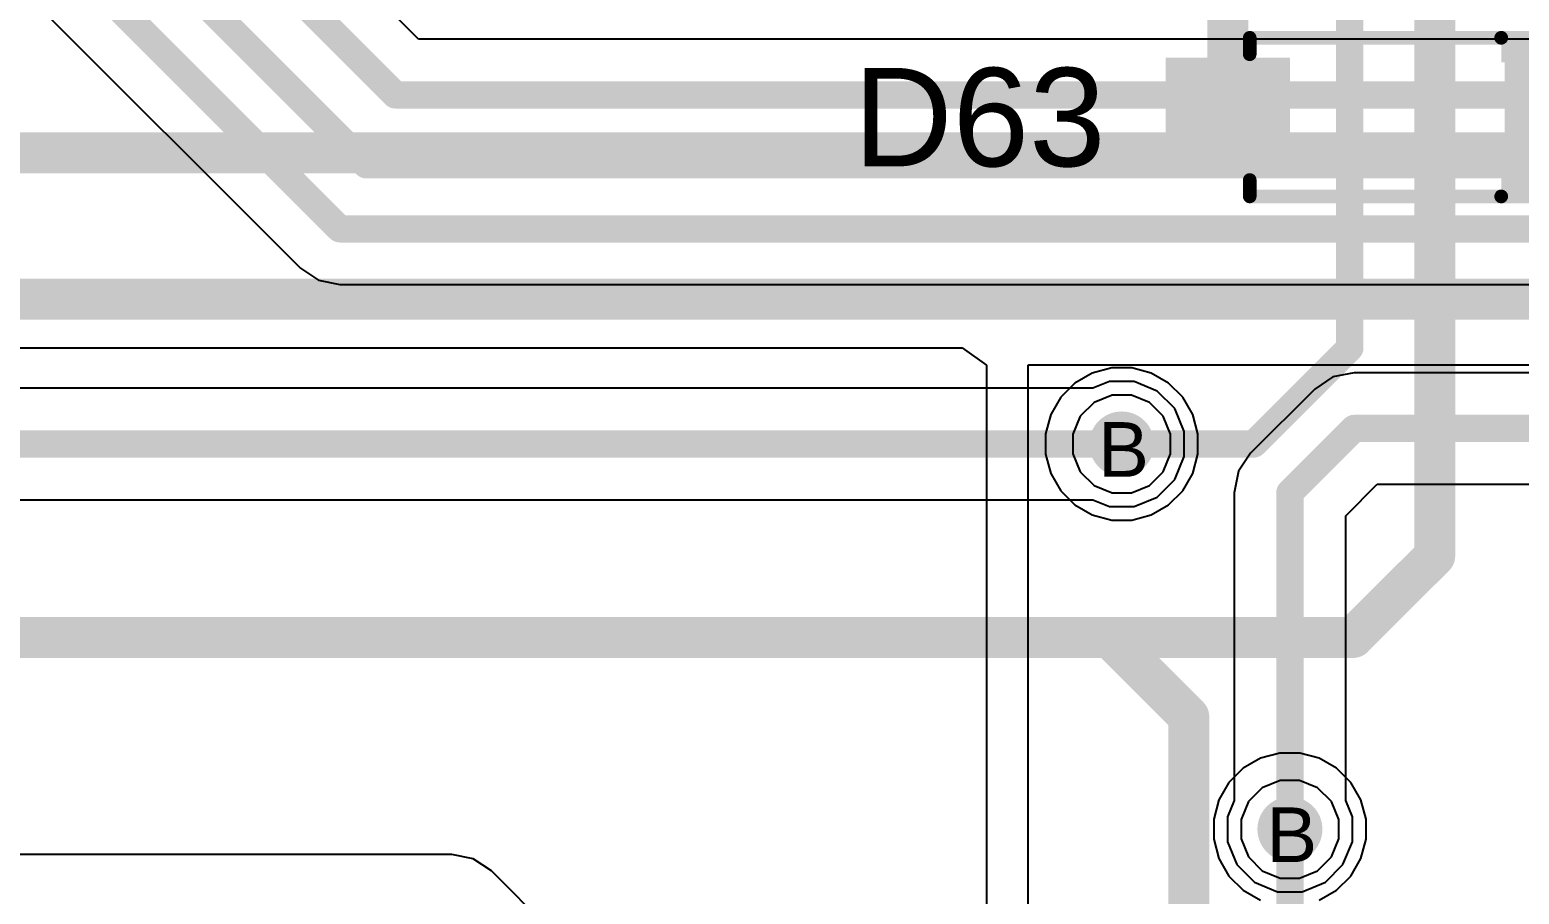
# Model space of a CAD drawing. Header units: inches. Extents: x 0 to 5379, y 0 to 5429.
# Drawn here: x 198.16 to 212, y 121.9 to 129.93 of the extents above; entities that cross this region are included whole.
import ezdxf

# ---------------------------------------------------------------- set-up
doc = ezdxf.new("R2010")
doc.units = ezdxf.units.IN
for name, color, linetype in [('Bottom Layer', 5, 'Continuous'), ('Bottom Solder', 6, 'Continuous'), ('Drill Drawing', 1, 'Continuous'), ('GND01', 16, 'Continuous'), ('GND02', 76, 'Continuous'), ('PWR', 156, 'Continuous'), ('SIG 01', 90, 'Continuous'), ('Top Layer', 1, 'Continuous'), ('Top Overlay', 2, 'Continuous'), ('Top Paste', 8, 'Continuous'), ('Top Solder', 216, 'Continuous'), ('Via Holes', 16, 'Continuous')]:
    doc.layers.add(name, color=color, linetype=linetype)
doc.styles.add('Arial', font='', dxfattribs={"height": 0.2})
doc.styles.get('Arial').set_extended_font_data('Arial')

# ---------------------------------------------------------------- blocks, each defined once
blk = doc.blocks.new('SOD_123_873')
at = {"layer": 'Top Layer'}
for points in [[(-1.1, 0.45), (-1.1, -0.45), (-2.05, -0.45), (-2.05, 0.45)], [(2.05, 0.45), (2.05, -0.45), (1.1, -0.45), (1.1, 0.45)]]:
    blk.add_hatch(color=1, dxfattribs=at).paths.add_polyline_path(points)
at = {"layer": 'Top Overlay'}
for points in [[(0.965, 0.508), (2.819, 0.508), (2.819, 0.8), (0.965, 0.8)], [(2.12, -0.787), (2.819, -0.787), (2.819, 0.787), (2.12, 0.787)], [(0.965, -0.8), (2.819, -0.8), (2.819, -0.508), (0.965, -0.508)]]:
    blk.add_hatch(color=2, dxfattribs=at).paths.add_polyline_path(points)
at = {"layer": 'Top Paste'}
for points in [[(-1.1, 0.45), (-1.1, -0.45), (-2.05, -0.45), (-2.05, 0.45)], [(2.05, 0.45), (2.05, -0.45), (1.1, -0.45), (1.1, 0.45)]]:
    blk.add_hatch(color=8, dxfattribs=at).paths.add_polyline_path(points)
at = {"layer": 'Top Solder'}
for points in [[(-0.998, 0.552), (-0.998, -0.552), (-2.152, -0.552), (-2.152, 0.552)], [(2.152, 0.552), (2.152, -0.552), (0.998, -0.552), (0.998, 0.552)]]:
    blk.add_hatch(color=216, dxfattribs=at).paths.add_polyline_path(points)
at = {"layer": 'Top Overlay'}
for points in [[(-1.372, 0.584, 0.127, 0.127, 0), (-1.372, 0.737, 0.127, 0.127, 0)], [(-1.372, 0.737, 0.127, 0.127, 0), (0.965, 0.737, 0.127, 0.127, 0)], [(-1.372, -0.737, 0.127, 0.127, 0), (-1.372, -0.584, 0.127, 0.127, 0)], [(-1.372, -0.737, 0.127, 0.127, 0), (0.965, -0.737, 0.127, 0.127, 0)]]:
    blk.add_lwpolyline(points, format="xyseb", dxfattribs=at)
for points in [[(-1.403, 0.737, 0.0635, 0.0635, 1), (-1.34, 0.737, 0.0635, 0.0635, 1)], [(-1.403, 0.737, 0.0635, 0.0635, 1), (-1.34, 0.737, 0.0635, 0.0635, 1)], [(0.933, 0.737, 0.0635, 0.0635, 1), (0.997, 0.737, 0.0635, 0.0635, 1)], [(-1.403, 0.584, 0.0635, 0.0635, 1), (-1.34, 0.584, 0.0635, 0.0635, 1)], [(-1.403, -0.584, 0.0635, 0.0635, 1), (-1.34, -0.584, 0.0635, 0.0635, 1)], [(-1.403, -0.737, 0.0635, 0.0635, 1), (-1.34, -0.737, 0.0635, 0.0635, 1)], [(-1.403, -0.737, 0.0635, 0.0635, 1), (-1.34, -0.737, 0.0635, 0.0635, 1)], [(0.933, -0.737, 0.0635, 0.0635, 1), (0.997, -0.737, 0.0635, 0.0635, 1)]]:
    blk.add_lwpolyline(points, format="xyseb", close=True, dxfattribs=at)

msp = doc.modelspace()

# ---------------------------------------------------------------- hatches: boundary and pattern name
at = {"layer": 'Bottom Layer'}
h = msp.add_hatch(color=5, dxfattribs=at)
edge = h.paths.add_edge_path()
edge.add_arc((208.31, 126.086), 0.2, 0, 360)
h = msp.add_hatch(color=5, dxfattribs=at)
edge = h.paths.add_edge_path()
edge.add_arc((209.873, 122.506), 0.2, 0, 360)
at = {"layer": 'Bottom Solder'}
h = msp.add_hatch(color=6, dxfattribs=at)
edge = h.paths.add_edge_path()
edge.add_arc((208.31, 126.086), 0.302, 0, 360)
h = msp.add_hatch(color=6, dxfattribs=at)
edge = h.paths.add_edge_path()
edge.add_arc((209.873, 122.506), 0.302, 0, 360)
at = {"layer": 'GND01'}
h = msp.add_hatch(color=16, dxfattribs=at)
edge = h.paths.add_edge_path()
edge.add_arc((208.31, 126.086), 0.2, 0, 360)
h = msp.add_hatch(color=16, dxfattribs=at)
edge = h.paths.add_edge_path()
edge.add_arc((209.873, 122.506), 0.2, 0, 360)
at = {"layer": 'GND02'}
h = msp.add_hatch(color=76, dxfattribs=at)
edge = h.paths.add_edge_path()
edge.add_arc((208.31, 126.086), 0.2, 0, 360)
h = msp.add_hatch(color=76, dxfattribs=at)
edge = h.paths.add_edge_path()
edge.add_arc((209.873, 122.506), 0.2, 0, 360)
at = {"layer": 'PWR'}
h = msp.add_hatch(color=156, dxfattribs=at)
edge = h.paths.add_edge_path()
edge.add_arc((208.31, 126.086), 0.2, 0, 360)
h = msp.add_hatch(color=156, dxfattribs=at)
edge = h.paths.add_edge_path()
edge.add_arc((209.873, 122.506), 0.2, 0, 360)
at = {"layer": 'SIG 01'}
h = msp.add_hatch(color=90, dxfattribs=at)
edge = h.paths.add_edge_path()
edge.add_arc((208.31, 126.086), 0.2, 0, 360)
h = msp.add_hatch(color=90, dxfattribs=at)
edge = h.paths.add_edge_path()
edge.add_arc((209.873, 122.506), 0.2, 0, 360)
at = {"layer": 'Top Layer'}
h = msp.add_hatch(color=1, dxfattribs=at)
edge = h.paths.add_edge_path()
edge.add_arc((208.31, 126.086), 0.2, 0, 360)
h = msp.add_hatch(color=1, dxfattribs=at)
edge = h.paths.add_edge_path()
edge.add_arc((209.873, 122.506), 0.2, 0, 360)
at = {"layer": 'Top Solder'}
h = msp.add_hatch(color=216, dxfattribs=at)
edge = h.paths.add_edge_path()
edge.add_arc((208.31, 126.086), 0.302, 0, 360)
h = msp.add_hatch(color=216, dxfattribs=at)
edge = h.paths.add_edge_path()
edge.add_arc((209.873, 122.506), 0.302, 0, 360)
at = {"layer": 'Via Holes'}
h = msp.add_hatch(color=7, dxfattribs=at)
edge = h.paths.add_edge_path()
edge.add_arc((208.31, 126.086), 0.1, 0, 360)
h = msp.add_hatch(color=7, dxfattribs=at)
edge = h.paths.add_edge_path()
edge.add_arc((209.873, 122.506), 0.1, 0, 360)

# ---------------------------------------------------------------- linework, layer by layer
at = {"layer": 'Bottom Layer'}
for p, q in [((208.217, 126.794), (208.037, 126.745)), ((208.403, 126.794), (208.217, 126.794)), ((208.583, 126.745), (208.403, 126.794)), ((207.875, 126.652), (207.744, 126.52)), ((208.037, 126.745), (207.875, 126.652)), ((208.745, 126.652), (208.583, 126.745)), ((208.877, 126.52), (208.745, 126.652)), ((207.744, 126.52), (207.65, 126.359)), ((208.97, 126.359), (208.877, 126.52)), ((207.65, 126.359), (207.602, 126.179)), ((209.018, 126.179), (208.97, 126.359)), ((207.602, 126.179), (207.602, 125.992)), ((209.018, 125.992), (209.018, 126.179)), ((207.602, 125.992), (207.65, 125.812)), ((208.97, 125.812), (209.018, 125.992)), ((207.65, 125.812), (207.744, 125.651)), ((208.877, 125.651), (208.97, 125.812)), ((207.744, 125.651), (207.875, 125.519)), ((207.875, 125.519), (208.037, 125.426)), ((208.583, 125.426), (208.745, 125.519)), ((208.745, 125.519), (208.877, 125.651)), ((208.037, 125.426), (208.217, 125.378)), ((208.403, 125.378), (208.583, 125.426)), ((208.217, 125.378), (208.403, 125.378)), ((209.599, 123.166), (209.438, 123.073)), ((209.78, 123.214), (209.599, 123.166)), ((209.966, 123.214), (209.78, 123.214)), ((210.146, 123.166), (209.966, 123.214)), ((210.307, 123.073), (210.146, 123.166)), ((209.438, 123.073), (209.306, 122.941)), ((210.439, 122.941), (210.307, 123.073)), ((209.306, 122.941), (209.213, 122.779)), ((210.533, 122.779), (210.439, 122.941)), ((209.213, 122.779), (209.165, 122.599)), ((210.581, 122.599), (210.533, 122.779)), ((209.165, 122.599), (209.165, 122.413)), ((210.581, 122.413), (210.581, 122.599)), ((209.165, 122.413), (209.213, 122.233)), ((210.533, 122.233), (210.581, 122.413)), ((209.213, 122.233), (209.306, 122.071)), ((210.439, 122.071), (210.533, 122.233)), ((209.306, 122.071), (209.438, 121.939)), ((210.307, 121.939), (210.439, 122.071)), ((209.438, 121.939), (209.599, 121.846)), ((210.146, 121.846), (210.307, 121.939))]:
    msp.add_line(p, q, dxfattribs=at)
at = {"layer": 'GND01'}
for p, q in [((208.22, 126.54), (208.053, 126.47)), ((208.4, 126.54), (208.22, 126.54)), ((208.567, 126.47), (208.4, 126.54)), ((208.053, 126.47), (207.925, 126.343)), ((208.695, 126.343), (208.567, 126.47)), ((207.925, 126.343), (207.856, 126.176)), ((208.764, 126.176), (208.695, 126.343)), ((207.856, 126.176), (207.856, 125.995)), ((208.764, 125.995), (208.764, 126.176)), ((207.856, 125.995), (207.925, 125.828)), ((208.695, 125.828), (208.764, 125.995)), ((207.925, 125.828), (208.053, 125.701)), ((208.567, 125.701), (208.695, 125.828)), ((208.053, 125.701), (208.22, 125.632)), ((208.4, 125.632), (208.567, 125.701)), ((208.22, 125.632), (208.4, 125.632)), ((209.616, 122.891), (209.488, 122.763)), ((209.782, 122.96), (209.616, 122.891)), ((209.963, 122.96), (209.782, 122.96)), ((210.13, 122.891), (209.963, 122.96)), ((210.258, 122.763), (210.13, 122.891)), ((209.488, 122.763), (209.419, 122.596)), ((210.327, 122.596), (210.258, 122.763)), ((209.419, 122.596), (209.419, 122.416)), ((210.327, 122.416), (210.327, 122.596)), ((209.419, 122.416), (209.488, 122.249)), ((210.258, 122.249), (210.327, 122.416)), ((209.488, 122.249), (209.616, 122.121)), ((210.13, 122.121), (210.258, 122.249)), ((209.616, 122.121), (209.782, 122.052)), ((209.963, 122.052), (210.13, 122.121)), ((209.782, 122.052), (209.963, 122.052))]:
    msp.add_line(p, q, dxfattribs=at)
at = {"layer": 'GND02'}
for p, q in [((208.22, 126.54), (208.053, 126.47)), ((208.4, 126.54), (208.22, 126.54)), ((208.567, 126.47), (208.4, 126.54)), ((208.053, 126.47), (207.925, 126.343)), ((208.695, 126.343), (208.567, 126.47)), ((207.925, 126.343), (207.856, 126.176)), ((208.764, 126.176), (208.695, 126.343)), ((207.856, 126.176), (207.856, 125.995)), ((208.764, 125.995), (208.764, 126.176)), ((207.856, 125.995), (207.925, 125.828)), ((208.695, 125.828), (208.764, 125.995)), ((207.925, 125.828), (208.053, 125.701)), ((208.567, 125.701), (208.695, 125.828)), ((208.053, 125.701), (208.22, 125.632)), ((208.4, 125.632), (208.567, 125.701)), ((208.22, 125.632), (208.4, 125.632)), ((209.616, 122.891), (209.488, 122.763)), ((209.782, 122.96), (209.616, 122.891)), ((209.963, 122.96), (209.782, 122.96)), ((210.13, 122.891), (209.963, 122.96)), ((210.258, 122.763), (210.13, 122.891)), ((209.488, 122.763), (209.419, 122.596)), ((210.327, 122.596), (210.258, 122.763)), ((209.419, 122.596), (209.419, 122.416)), ((210.327, 122.416), (210.327, 122.596)), ((209.419, 122.416), (209.488, 122.249)), ((210.258, 122.249), (210.327, 122.416)), ((209.488, 122.249), (209.616, 122.121)), ((210.13, 122.121), (210.258, 122.249)), ((209.616, 122.121), (209.782, 122.052)), ((209.963, 122.052), (210.13, 122.121)), ((209.782, 122.052), (209.963, 122.052))]:
    msp.add_line(p, q, dxfattribs=at)
at = {"layer": 'PWR'}
for p, q in [((179.974, 126.978), (206.827, 126.978)), ((206.827, 126.978), (207.054, 126.818)), ((207.054, 126.818), (207.054, 111.125)), ((207.442, 126.818), (207.446, 126.822)), ((207.442, 111.125), (207.442, 126.818)), ((207.446, 126.822), (213.414, 126.822)), ((208.22, 126.54), (208.053, 126.47)), ((208.4, 126.54), (208.22, 126.54)), ((208.567, 126.47), (208.4, 126.54)), ((208.053, 126.47), (207.925, 126.343)), ((208.695, 126.343), (208.567, 126.47)), ((207.925, 126.343), (207.856, 126.176)), ((208.764, 126.176), (208.695, 126.343)), ((207.856, 126.176), (207.856, 125.995)), ((208.764, 125.995), (208.764, 126.176)), ((207.856, 125.995), (207.925, 125.828)), ((208.695, 125.828), (208.764, 125.995)), ((207.925, 125.828), (208.053, 125.701)), ((208.567, 125.701), (208.695, 125.828)), ((208.053, 125.701), (208.22, 125.632)), ((208.4, 125.632), (208.567, 125.701)), ((208.22, 125.632), (208.4, 125.632)), ((209.616, 122.891), (209.488, 122.763)), ((209.782, 122.96), (209.616, 122.891)), ((209.963, 122.96), (209.782, 122.96)), ((210.13, 122.891), (209.963, 122.96)), ((210.258, 122.763), (210.13, 122.891)), ((209.488, 122.763), (209.419, 122.596)), ((210.327, 122.596), (210.258, 122.763)), ((209.419, 122.596), (209.419, 122.416)), ((210.327, 122.416), (210.327, 122.596)), ((209.419, 122.416), (209.488, 122.249)), ((210.258, 122.249), (210.327, 122.416)), ((209.488, 122.249), (209.616, 122.121)), ((210.13, 122.121), (210.258, 122.249)), ((209.616, 122.121), (209.782, 122.052)), ((209.963, 122.052), (210.13, 122.121)), ((209.782, 122.052), (209.963, 122.052))]:
    msp.add_line(p, q, dxfattribs=at)
for points in [[(180.892, 128.792, 0.381, 0.381, 0), (212.38, 128.792, 0.381, 0.381, 0)], [(179.974, 127.431, 0.381, 0.381, 0), (213.153, 127.431, 0.381, 0.381, 0)]]:
    msp.add_lwpolyline(points, format="xyseb", dxfattribs=at)
at = {"layer": 'SIG 01'}
for p, q in [((201.775, 129.848), (199.989, 131.634)), ((197.86, 130.538), (200.679, 127.719)), ((212.962, 129.848), (201.775, 129.848)), ((200.679, 127.719), (200.847, 127.607)), ((200.847, 127.607), (201.045, 127.567)), ((201.045, 127.567), (212.452, 127.567)), ((208.195, 126.667), (208.042, 126.604)), ((208.426, 126.667), (208.195, 126.667)), ((208.639, 126.578), (208.426, 126.667)), ((210.271, 126.709), (210.103, 126.596)), ((210.469, 126.748), (210.271, 126.709)), ((212.601, 126.748), (210.469, 126.748)), ((210.469, 126.748), (210.469, 126.748)), ((208.042, 126.604), (191.846, 126.604)), ((208.803, 126.415), (208.639, 126.578)), ((210.103, 126.596), (209.507, 126)), ((208.891, 126.201), (208.803, 126.415)), ((208.891, 125.97), (208.891, 126.201)), ((208.803, 125.756), (208.891, 125.97)), ((209.507, 126), (209.394, 125.832)), ((209.394, 125.832), (209.355, 125.633)), ((208.639, 125.593), (208.803, 125.756)), ((210.391, 125.419), (210.684, 125.712)), ((210.684, 125.712), (212.725, 125.712)), ((192.06, 125.568), (208.042, 125.568)), ((208.042, 125.568), (208.195, 125.505)), ((208.426, 125.505), (208.639, 125.593)), ((209.355, 125.633), (209.355, 122.774)), ((208.195, 125.505), (208.426, 125.505)), ((210.391, 122.774), (210.391, 125.419)), ((209.355, 122.774), (209.292, 122.622)), ((210.454, 122.622), (210.391, 122.774)), ((209.292, 122.622), (209.292, 122.39)), ((210.454, 122.39), (210.454, 122.622)), ((209.292, 122.39), (209.38, 122.177)), ((210.365, 122.177), (210.454, 122.39)), ((202.087, 122.271), (193.176, 122.271)), ((202.285, 122.231), (202.087, 122.271)), ((202.453, 122.119), (202.285, 122.231)), ((210.957, 113.615), (202.453, 122.119)), ((209.38, 122.177), (209.544, 122.013)), ((210.202, 122.013), (210.365, 122.177)), ((209.544, 122.013), (209.757, 121.925)), ((209.757, 121.925), (209.988, 121.925)), ((209.988, 121.925), (210.202, 122.013))]:
    msp.add_line(p, q, dxfattribs=at)
for points in [[(199.471, 131.42, 0.254, 0.254, 0), (201.561, 129.33, 0.254, 0.254, 0)], [(198.821, 131.15, 0.254, 0.254, 0), (201.291, 128.68, 0.254, 0.254, 0)], [(198.226, 130.904, 0.254, 0.254, 0), (201.045, 128.085, 0.254, 0.254, 0)], [(201.561, 129.33, 0.254, 0.254, 0), (224.711, 129.33, 0.254, 0.254, 0)], [(201.291, 128.68, 0.254, 0.254, 0), (225.043, 128.68, 0.254, 0.254, 0)], [(201.045, 128.085, 0.254, 0.254, 0), (225.425, 128.085, 0.254, 0.254, 0)], [(209.873, 125.633, 0.254, 0.254, 0), (210.469, 126.23, 0.254, 0.254, 0)], [(210.469, 126.23, 0.254, 0.254, 0), (228.974, 126.23, 0.254, 0.254, 0)], [(191.846, 126.086, 0.254, 0.254, 0), (208.31, 126.086, 0.254, 0.254, 0)], [(209.873, 122.506, 0.254, 0.254, 0), (209.873, 125.633, 0.254, 0.254, 0)]]:
    msp.add_lwpolyline(points, format="xyseb", dxfattribs=at)
for points in [[(201.497, 129.33, 0.127, 0.127, 1), (201.624, 129.33, 0.127, 0.127, 1)], [(201.497, 129.33, 0.127, 0.127, 1), (201.624, 129.33, 0.127, 0.127, 1)], [(201.228, 128.68, 0.127, 0.127, 1), (201.355, 128.68, 0.127, 0.127, 1)], [(201.228, 128.68, 0.127, 0.127, 1), (201.355, 128.68, 0.127, 0.127, 1)], [(200.982, 128.085, 0.127, 0.127, 1), (201.109, 128.085, 0.127, 0.127, 1)], [(200.982, 128.085, 0.127, 0.127, 1), (201.109, 128.085, 0.127, 0.127, 1)], [(210.406, 126.23, 0.127, 0.127, 1), (210.533, 126.23, 0.127, 0.127, 1)], [(210.406, 126.23, 0.127, 0.127, 1), (210.533, 126.23, 0.127, 0.127, 1)], [(208.247, 126.086, 0.127, 0.127, 1), (208.374, 126.086, 0.127, 0.127, 1)], [(209.809, 125.633, 0.127, 0.127, 1), (209.936, 125.633, 0.127, 0.127, 1)], [(209.809, 125.633, 0.127, 0.127, 1), (209.936, 125.633, 0.127, 0.127, 1)], [(209.809, 122.506, 0.127, 0.127, 1), (209.936, 122.506, 0.127, 0.127, 1)]]:
    msp.add_lwpolyline(points, format="xyseb", close=True, dxfattribs=at)
at = {"layer": 'Top Layer'}
for points in [[(210.429, 126.978, 0.254, 0.254, 0), (210.429, 139.116, 0.254, 0.254, 0)], [(211.218, 125.045, 0.381, 0.381, 0), (211.218, 138.315, 0.381, 0.381, 0)], [(209.296, 129.123, 0.381, 0.381, 0), (209.296, 132.371, 0.381, 0.381, 0)], [(209.537, 126.086, 0.254, 0.254, 0), (210.429, 126.978, 0.254, 0.254, 0)], [(208.31, 126.086, 0.254, 0.254, 0), (209.537, 126.086, 0.254, 0.254, 0)], [(210.461, 124.289, 0.381, 0.381, 0), (211.218, 125.045, 0.381, 0.381, 0)], [(196.695, 124.289, 0.381, 0.381, 0), (208.196, 124.289, 0.381, 0.381, 0)], [(196.695, 124.289, 0.381, 0.381, 0), (208.196, 124.289, 0.381, 0.381, 0)], [(208.196, 124.289, 0.381, 0.381, 0), (208.933, 123.552, 0.381, 0.381, 0)], [(208.196, 124.289, 0.381, 0.381, 0), (210.461, 124.289, 0.381, 0.381, 0)], [(208.196, 124.289, 0.381, 0.381, 0), (208.933, 123.552, 0.381, 0.381, 0)], [(208.933, 118.622, 0.381, 0.381, 0), (208.933, 123.552, 0.381, 0.381, 0)], [(208.933, 118.622, 0.381, 0.381, 0), (208.933, 123.552, 0.381, 0.381, 0)], [(209.873, 118.622, 0.254, 0.254, 0), (209.873, 122.506, 0.254, 0.254, 0)]]:
    msp.add_lwpolyline(points, format="xyseb", dxfattribs=at)
for points in [[(209.201, 129.123, 0.191, 0.191, 1), (209.391, 129.123, 0.191, 0.191, 1)], [(210.366, 126.978, 0.127, 0.127, 1), (210.493, 126.978, 0.127, 0.127, 1)], [(210.366, 126.978, 0.127, 0.127, 1), (210.493, 126.978, 0.127, 0.127, 1)], [(208.247, 126.086, 0.127, 0.127, 1), (208.374, 126.086, 0.127, 0.127, 1)], [(209.473, 126.086, 0.127, 0.127, 1), (209.6, 126.086, 0.127, 0.127, 1)], [(209.473, 126.086, 0.127, 0.127, 1), (209.6, 126.086, 0.127, 0.127, 1)], [(211.122, 125.045, 0.191, 0.191, 1), (211.313, 125.045, 0.191, 0.191, 1)], [(211.122, 125.045, 0.191, 0.191, 1), (211.313, 125.045, 0.191, 0.191, 1)], [(208.101, 124.289, 0.191, 0.191, 1), (208.291, 124.289, 0.191, 0.191, 1)], [(208.101, 124.289, 0.191, 0.191, 1), (208.291, 124.289, 0.191, 0.191, 1)], [(208.101, 124.289, 0.191, 0.191, 1), (208.291, 124.289, 0.191, 0.191, 1)], [(208.101, 124.289, 0.191, 0.191, 1), (208.291, 124.289, 0.191, 0.191, 1)], [(208.101, 124.289, 0.191, 0.191, 1), (208.291, 124.289, 0.191, 0.191, 1)], [(210.366, 124.289, 0.191, 0.191, 1), (210.557, 124.289, 0.191, 0.191, 1)], [(210.366, 124.289, 0.191, 0.191, 1), (210.557, 124.289, 0.191, 0.191, 1)], [(208.838, 123.552, 0.191, 0.191, 1), (209.028, 123.552, 0.191, 0.191, 1)], [(208.838, 123.552, 0.191, 0.191, 1), (209.028, 123.552, 0.191, 0.191, 1)], [(208.838, 123.552, 0.191, 0.191, 1), (209.028, 123.552, 0.191, 0.191, 1)], [(208.838, 123.552, 0.191, 0.191, 1), (209.028, 123.552, 0.191, 0.191, 1)], [(209.809, 122.506, 0.127, 0.127, 1), (209.936, 122.506, 0.127, 0.127, 1)]]:
    msp.add_lwpolyline(points, format="xyseb", close=True, dxfattribs=at)

# ---------------------------------------------------------------- block references
msp.add_blockref('SOD_123_873', (210.871, 129.123))

# ---------------------------------------------------------------- texts
at = {"layer": 'Drill Drawing', "style": 'Arial'}
for p in [(208.09, 125.781), (209.653, 122.201)]:
    msp.add_text('B', height=0.508, dxfattribs=at).set_placement(p)
at = {"layer": 'Top Overlay', "style": 'Arial'}
msp.add_text('D63', height=0.9144, dxfattribs=at).set_placement((205.817, 128.666))

doc.saveas('drawing.dxf')
